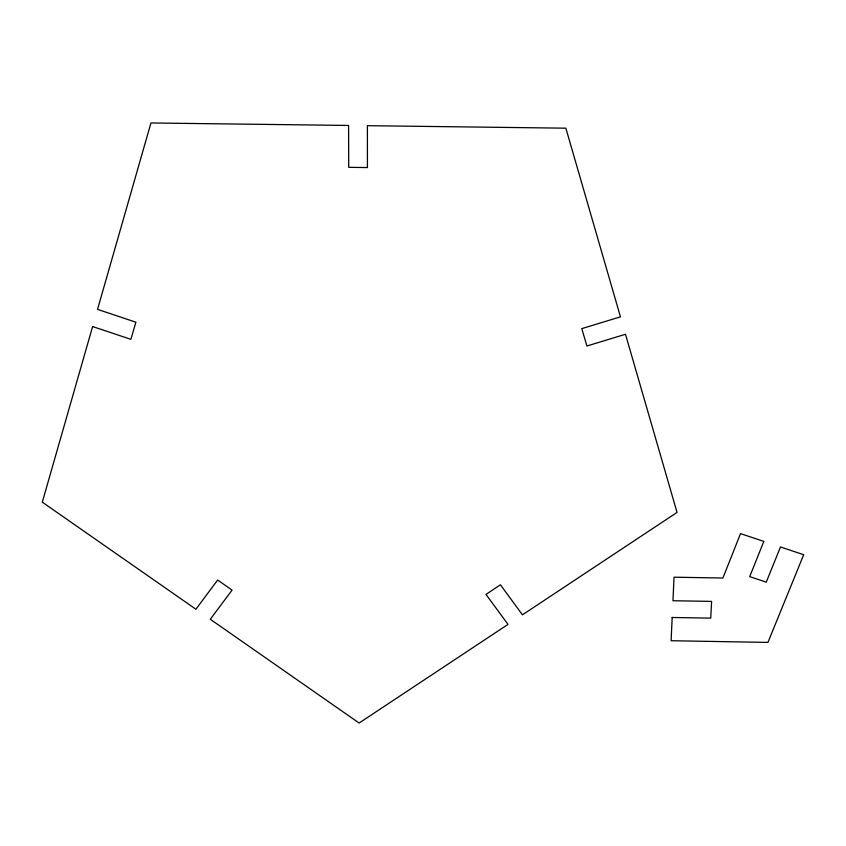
<?xml version="1.0" encoding="UTF-8"?>
<svg xmlns="http://www.w3.org/2000/svg" width="846" height="846" viewBox="0 0 846 846"><rect width="100%" height="100%" fill="white"/><g stroke="black" fill="none" stroke-linecap="round" stroke-linejoin="round"><path stroke-width="1.27" d="M672.179 617.485L671.111 640.729L767.935 642.41L803.7 554.722L780.477 546.971L766.275 582.143L749.704 576.623L763.822 541.398L740.525 533.615L722.918 578.019L674.04 577.194L672.951 600.734L711.613 601.39L710.735 618.14L672.179 617.485M92.616 326.556L42.3 502.154L195.912 609.247L217.676 580.018L232.079 590.117L210.284 619.261L359.127 723.034L508.002 624.39L485.985 594.421L500.43 584.787L522.426 614.841L677.043 512.412L625.49 334.276L586.913 345.993L581.784 328.639L620.456 316.859L565.858 128.18L367.407 125.684L367.428 167.561L348.721 167.328L348.584 125.451L150.948 122.966L97.533 309.372L135.899 322.199L130.887 339.331L92.616 326.556"/></g></svg>
